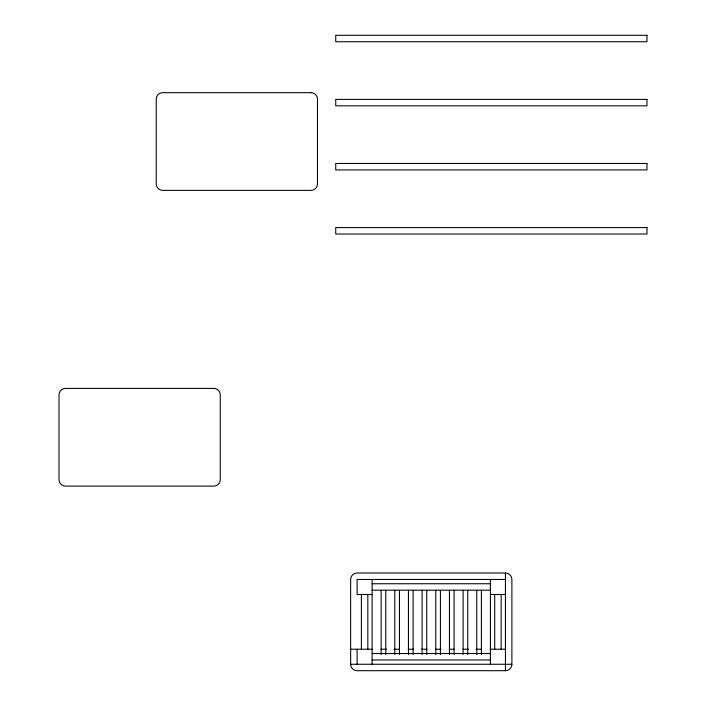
<?xml version="1.0" encoding="UTF-8"?>
<svg xmlns="http://www.w3.org/2000/svg" width="706" height="706" viewBox="0 0 706 706"><rect width="100%" height="100%" fill="white"/><g stroke="black" fill="none" stroke-linecap="round" stroke-linejoin="round"><path stroke-width="1.06" d="M505.443 573.016L357.095 573.016A6.442 6.442 0 0 0 350.653 579.458L350.653 664.258A6.442 6.442 0 0 0 357.095 670.7L505.443 670.7A6.442 6.442 0 0 0 511.885 664.258L511.885 579.458A6.442 6.442 0 0 0 505.443 573.016L505.443 670.7M505.443 579.458L357.095 579.458L357.095 594.487L372.124 594.487M372.124 583.747L490.414 583.747M372.124 590.19L490.414 590.19M490.414 594.487L505.443 594.487M350.653 649.229L372.124 649.229M380.878 649.229L386.341 649.229M394.001 649.229L399.472 649.229M408.227 649.229L413.698 649.229M421.35 649.229L426.821 649.229M435.576 649.229L441.047 649.229M449.793 649.229L454.17 649.229M462.924 649.229L468.396 649.229M476.056 649.229L481.518 649.229M490.273 649.229L505.443 649.229M372.124 653.527L490.414 653.527M372.124 659.969L490.414 659.969M350.653 664.258L511.885 664.258M501.154 594.487L501.154 649.229M494.712 594.487L494.712 649.229M490.414 579.458L490.414 664.258M481.404 590.287L481.404 654.524M476.762 590.287L476.762 654.524M467.743 590.287L467.743 654.524M463.101 590.287L463.101 654.524M454.082 590.287L454.082 654.524M449.44 590.287L449.44 654.524M440.42 590.287L440.42 654.524M435.779 590.287L435.779 654.524M426.759 590.287L426.759 654.524M422.117 590.287L422.117 654.524M413.098 590.287L413.098 654.524M408.456 590.287L408.456 654.524M399.446 590.287L399.446 654.524M394.795 590.287L394.795 654.524M385.785 590.287L385.785 654.524M381.143 590.287L381.143 654.524M372.124 579.458L372.124 664.258M367.826 594.487L367.826 649.229M361.384 594.487L361.384 649.229M357.095 649.229L357.095 664.258M646.978 35.3L335.738 35.3L335.738 41.742L646.978 41.742L646.978 35.3M311.037 92.671L162.68 92.671A6.442 6.442 0 0 0 156.238 99.114L156.238 183.913A6.442 6.442 0 0 0 162.68 190.355L311.037 190.355A6.442 6.442 0 0 0 317.479 183.913L317.479 99.114A6.442 6.442 0 0 0 311.037 92.671M646.978 99.396L335.738 99.396L335.738 105.829L646.978 105.829L646.978 99.396M646.978 163.483L335.738 163.483L335.738 169.925L646.978 169.925L646.978 163.483M646.978 227.579L335.738 227.579L335.738 234.021L646.978 234.021L646.978 227.579M213.821 388.415L65.464 388.415A6.442 6.442 0 0 0 59.022 394.857L59.022 479.665A6.442 6.442 0 0 0 65.464 486.107L213.821 486.107A6.442 6.442 0 0 0 220.263 479.665L220.263 394.857A6.442 6.442 0 0 0 213.821 388.415"/></g></svg>
